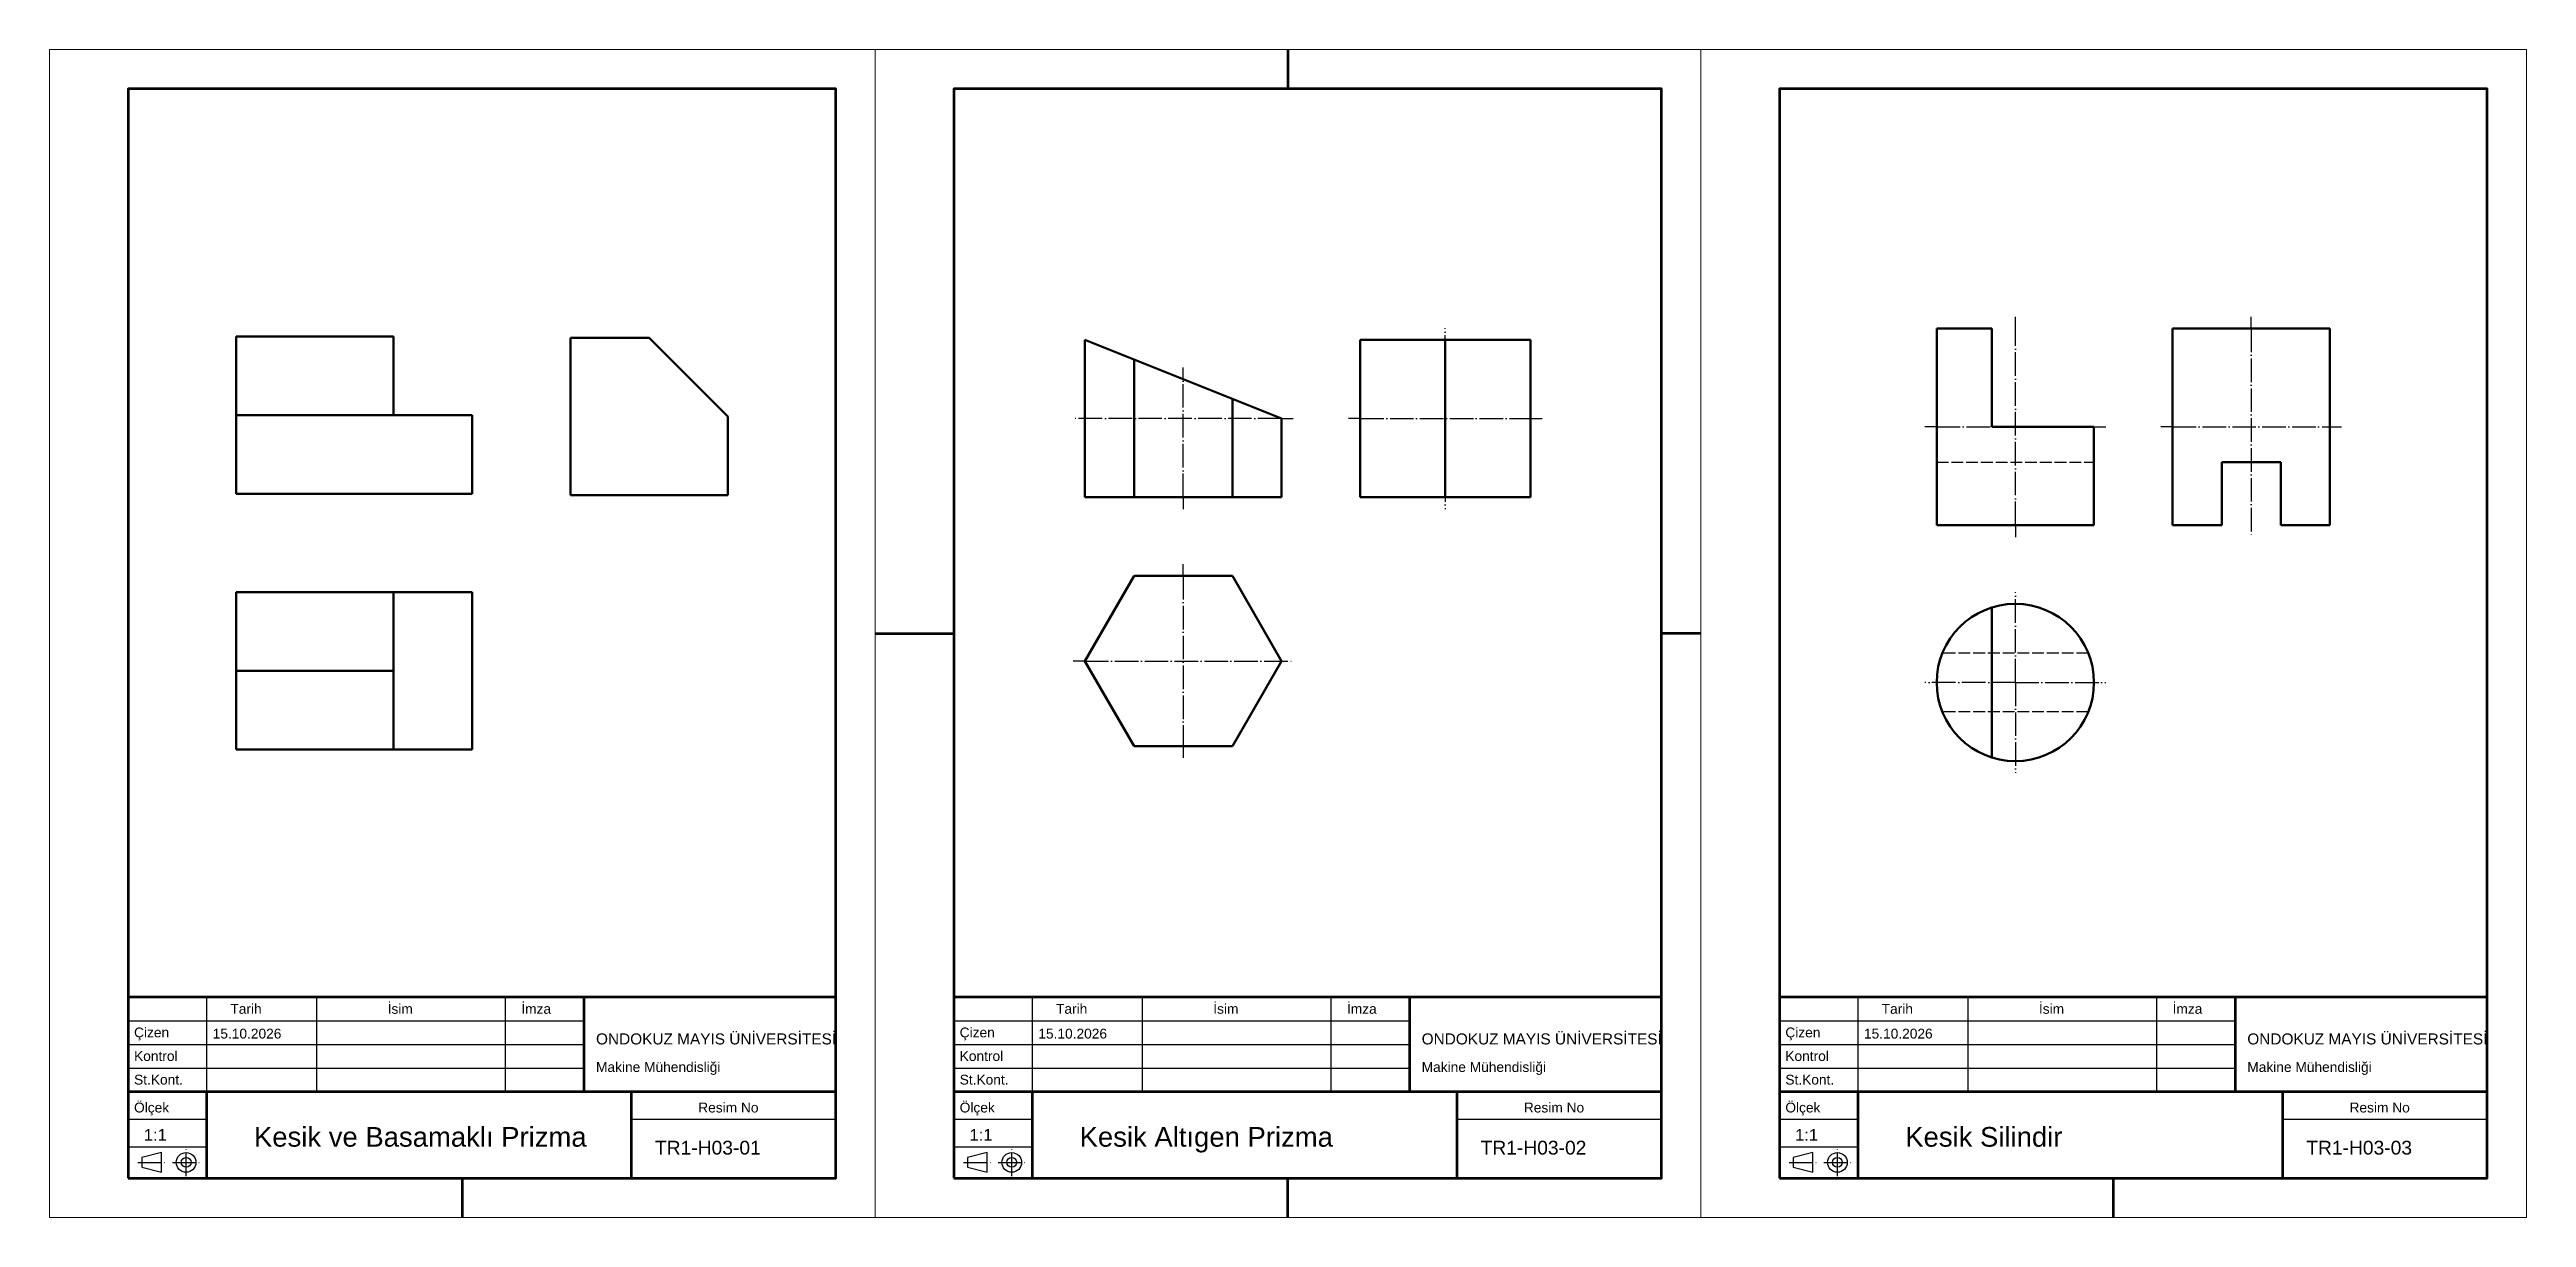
# Model space of a CAD drawing. Header units: millimetres. Extents: x 717 to 1347, y 181 to 478.
import ezdxf

# ---------------------------------------------------------------- set-up
doc = ezdxf.new("R2010")
doc.units = ezdxf.units.MM
doc.header["$LTSCALE"] = 0.25
doc.linetypes.add('ACAD_ISO02W100', pattern=[15, 12, -3])
doc.linetypes.add('ACAD_ISO04W100', pattern=[30, 24, -3, 0, -3])
for name, color, linetype, lineweight in [('01-GORUNEN', 7, 'Continuous', 50), ('02-GIZLI', 2, 'ACAD_ISO02W100', 25), ('03-EKSEN', 1, 'ACAD_ISO04W100', 25), ('07-YAZI', 7, 'Continuous', 25), ('08-KESIT-DUZLEMI', 6, 'ACAD_ISO04W100', 25), ('09-CERCEVE', 7, 'Continuous', 70)]:
    doc.layers.add(name, color=color, linetype=linetype, lineweight=lineweight)
doc.layers.add('04-YAPI', color=8, linetype='Continuous', lineweight=13, plot=False)
doc.styles.add('TR-YAZI', font='arial.ttf')

# ---------------------------------------------------------------- blocks, each defined once
blk = doc.blocks.new('ANTET')
at = {"layer": '03-EKSEN'}
for p, q in [((-165.25, 0.5), (-165.25, 7.5)), ((-177.5, 4), (-170.5, 4)), ((-168.75, 4), (-161.75, 4))]:
    blk.add_line(p, q, dxfattribs=at)
at = {"layer": '07-YAZI'}
for p, q in [((-160, 22), (-160, 46)), ((-132, 22), (-132, 46)), ((-84, 22), (-84, 46)), ((-180, 40), (-64, 40)), ((-180, 34), (-64, 34)), ((-180, 28), (-64, 28)), ((-180, 15), (-160, 15)), ((-52, 15), (0, 15)), ((-180, 8), (-160, 8))]:
    blk.add_line(p, q, dxfattribs=at)
blk.add_lwpolyline([(-176.5, 2.75), (-171.5, 1.5), (-171.5, 6.5), (-176.5, 5.25), (-176.5, 2.75)], dxfattribs=at)
for radius in [2.5, 1.25]:
    blk.add_circle((-165.25, 4), radius, dxfattribs=at)
at = {"layer": '09-CERCEVE'}
for p, q in [((-64, 22), (-64, 46)), ((-180, 22), (0, 22)), ((-160, 0), (-160, 22)), ((-52, 0), (-52, 22))]:
    blk.add_line(p, q, dxfattribs=at)
blk.add_lwpolyline([(-180, 0), (0, 0), (0, 46), (-180, 46), (-180, 0)], dxfattribs=at)
at = {"layer": '07-YAZI', "style": 'TR-YAZI'}
for s, p in [('Tarih', (-154, 41.8)), ('İsim', (-114, 41.8)), ('İmza', (-80, 41.8)), ('Çizen', (-178.5, 35.8)), ('Kontrol', (-178.5, 29.8)), ('St.Kont.', (-178.5, 23.8)), ('Ölçek', (-178.5, 16.7)), ('Resim No', (-35, 16.7))]:
    blk.add_text(s, height=2.5, dxfattribs=at).set_placement(p)
for tag, p, height in [('TARIH', (-158.5, 35.5), 2.5), ('CIZEN', (-130.5, 35.5), 2.5), ('NO', (-130.5, 29.5), 2.5), ('KURUM', (-61, 34), 2.8), ('BOLUM', (-61, 27), 2.5), ('PARCA', (-148, 8), 5), ('OLCEK', (-176, 9.5), 3), ('RESIMNO', (-46, 6), 3.5)]:
    blk.add_attdef(tag, p, '', height=height, dxfattribs=at)

msp = doc.modelspace()

# ---------------------------------------------------------------- linework, layer by layer
at = {"layer": '01-GORUNEN'}
for p, q in [((764.61, 405.48), (804.61, 405.48)), ((764.61, 405.48), (764.61, 385.48)), ((804.61, 405.48), (804.61, 385.48)), ((849.62, 365.18), (849.62, 405.18)), ((849.62, 405.18), (869.62, 405.18)), ((869.62, 405.18), (889.62, 385.18)), ((980.46, 364.63), (980.46, 404.63)), ((980.46, 404.63), (1030.46, 384.63)), ((1050.46, 364.63), (1050.46, 404.63)), ((1093.76, 404.63), (1050.46, 404.63)), ((1072.11, 364.63), (1072.11, 404.63)), ((1093.76, 364.63), (1093.76, 404.63)), ((1211.11, 407.52), (1197.11, 407.52)), ((1197.11, 407.52), (1197.11, 357.52)), ((1211.11, 382.52), (1211.11, 407.52)), ((1297.11, 407.52), (1257.11, 407.52)), ((1257.11, 407.52), (1257.11, 357.52)), ((1297.11, 357.52), (1297.11, 407.52)), ((992.96, 364.63), (992.96, 399.63)), ((804.61, 385.48), (764.61, 385.48)), ((764.61, 385.48), (764.61, 365.48)), ((824.61, 385.48), (804.61, 385.48)), ((824.61, 365.48), (824.61, 385.48)), ((889.62, 365.18), (889.62, 385.18)), ((1017.96, 364.63), (1017.96, 389.63)), ((1030.46, 364.63), (1030.46, 384.63)), ((1237.11, 382.52), (1211.11, 382.52)), ((1237.11, 357.52), (1237.11, 382.52)), ((1269.61, 357.52), (1269.61, 373.52)), ((1269.61, 373.52), (1284.61, 373.52)), ((1284.61, 373.52), (1284.61, 357.52)), ((764.61, 365.48), (824.61, 365.48)), ((849.62, 365.18), (889.62, 365.18)), ((980.46, 364.63), (1030.46, 364.63)), ((1050.46, 364.63), (1093.76, 364.63)), ((1197.11, 357.52), (1237.11, 357.52)), ((1257.11, 357.52), (1269.61, 357.52)), ((1284.61, 357.52), (1297.11, 357.52)), ((764.61, 340.48), (764.61, 300.48)), ((804.61, 340.48), (764.61, 340.48)), ((824.61, 340.48), (804.61, 340.48)), ((804.61, 340.48), (804.61, 300.48)), ((824.61, 300.48), (824.61, 340.48)), ((992.96, 344.63), (980.46, 322.98)), ((992.96, 344.63), (1017.96, 344.63)), ((1017.96, 344.63), (1030.46, 322.98)), ((1211.11, 336.6), (1211.11, 298.44)), ((992.96, 301.33), (980.46, 322.98)), ((1017.96, 301.33), (1030.46, 322.98)), ((764.61, 320.48), (804.61, 320.48)), ((764.61, 300.48), (824.61, 300.48)), ((992.96, 301.33), (1017.96, 301.33))]:
    msp.add_line(p, q, dxfattribs=at)
msp.add_circle((1217.11, 317.52), 20, dxfattribs=at)
at = {"layer": '02-GIZLI'}
for p, q in [((1197.11, 373.52), (1237.11, 373.52)), ((1235.65, 325.02), (1198.57, 325.02)), ((1235.65, 310.02), (1198.57, 310.02))]:
    msp.add_line(p, q, dxfattribs=at)
at = {"layer": '03-EKSEN'}
for p, q in [((1217.11, 407.52), (1217.11, 410.52)), ((1277.11, 407.52), (1277.11, 410.52)), ((1072.11, 384.63), (1072.11, 407.63)), ((1217.11, 357.52), (1217.11, 407.52)), ((1277.11, 407.52), (1277.11, 354.52)), ((1005.46, 364.63), (1005.46, 397.63)), ((1030.46, 384.63), (977.46, 384.63)), ((1030.46, 384.63), (1030.46, 384.63)), ((1030.46, 384.63), (1033.46, 384.63)), ((1050.46, 384.63), (1047.46, 384.63)), ((1050.46, 384.63), (1093.76, 384.63)), ((1072.11, 384.63), (1072.11, 361.63)), ((1093.76, 384.63), (1096.76, 384.63)), ((1197.11, 382.52), (1194.11, 382.52)), ((1197.11, 382.52), (1237.11, 382.52)), ((1237.11, 382.52), (1240.11, 382.52)), ((1257.11, 382.52), (1254.11, 382.52)), ((1297.11, 382.52), (1300.11, 382.52)), ((1005.46, 364.63), (1005.46, 361.63)), ((1217.11, 357.52), (1217.11, 354.52)), ((1005.46, 344.63), (1005.46, 347.63)), ((1005.46, 344.63), (1005.46, 301.33)), ((1217.11, 317.52), (1217.11, 340.52)), ((980.46, 322.98), (977.46, 322.98)), ((980.46, 322.98), (1033.46, 322.98)), ((1217.11, 317.52), (1194.11, 317.52)), ((1217.11, 317.52), (1217.11, 294.52)), ((1217.11, 317.52), (1240.11, 317.52)), ((1005.46, 301.33), (1005.46, 298.33))]:
    msp.add_line(p, q, dxfattribs=at)
at = {"layer": '04-YAPI'}
for points in [[(717.11, 181.48), (927.11, 181.48), (927.11, 478.48), (717.11, 478.48), (717.11, 181.48)], [(927.11, 181.48), (1137.11, 181.48), (1137.11, 478.48), (927.11, 478.48), (927.11, 181.48)], [(1137.11, 181.48), (1347.11, 181.48), (1347.11, 478.48), (1137.11, 478.48), (1137.11, 181.48)]]:
    msp.add_lwpolyline(points, dxfattribs=at)
at = {"layer": '08-KESIT-DUZLEMI'}
msp.add_line((1257.11, 382.52), (1297.11, 382.52), dxfattribs=at)
at = {"layer": '09-CERCEVE'}
for p, q in [((1032.11, 478.48), (1032.11, 468.48)), ((927.11, 329.98), (947.11, 329.98)), ((1137.11, 329.98), (1127.11, 329.98)), ((822.11, 181.48), (822.11, 191.48)), ((1032.11, 181.48), (1032.11, 191.48)), ((1242.11, 181.48), (1242.11, 191.48))]:
    msp.add_line(p, q, dxfattribs=at)
for points in [[(737.11, 191.48), (917.11, 191.48), (917.11, 468.48), (737.11, 468.48), (737.11, 191.48)], [(947.11, 191.48), (1127.11, 191.48), (1127.11, 468.48), (947.11, 468.48), (947.11, 191.48)], [(1157.11, 191.48), (1337.11, 191.48), (1337.11, 468.48), (1157.11, 468.48), (1157.11, 191.48)]]:
    msp.add_lwpolyline(points, dxfattribs=at)

# ---------------------------------------------------------------- block references
for p, values in [((917.11, 191.48), {'KURUM': 'ONDOKUZ MAYIS ÜNİVERSİTESİ', 'BOLUM': 'Makine Mühendisliği', 'TARIH': '15.10.2026', 'OLCEK': '1:1', 'PARCA': 'Kesik ve Basamaklı Prizma', 'RESIMNO': 'TR1-H03-01'}), ((1127.11, 191.48), {'KURUM': 'ONDOKUZ MAYIS ÜNİVERSİTESİ', 'BOLUM': 'Makine Mühendisliği ', 'TARIH': '15.10.2026', 'OLCEK': '1:1', 'PARCA': 'Kesik Altıgen Prizma', 'RESIMNO': 'TR1-H03-02'}), ((1337.11, 191.48), {'KURUM': 'ONDOKUZ MAYIS ÜNİVERSİTESİ', 'BOLUM': 'Makine Mühendisliği', 'TARIH': '15.10.2026', 'OLCEK': '1:1', 'PARCA': 'Kesik Silindir', 'RESIMNO': 'TR1-H03-03'})]:
    msp.add_blockref('ANTET', p).add_auto_attribs(values)

doc.saveas('drawing.dxf')
